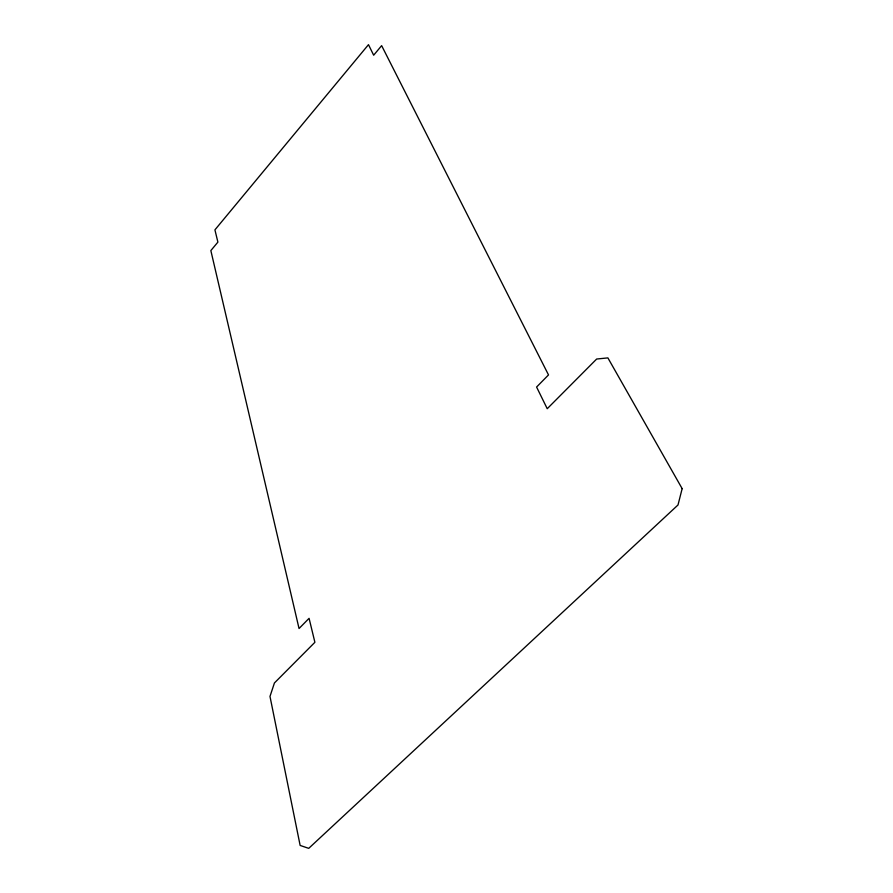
<?xml version="1.0" encoding="UTF-8"?>
<svg xmlns="http://www.w3.org/2000/svg" width="893" height="893" viewBox="0 0 893 893"><rect width="100%" height="100%" fill="white"/><g stroke="black" fill="none" stroke-linecap="round" stroke-linejoin="round"><path stroke-width="1.34" d="M682.152 488.638L677.999 504.98L308.732 848.35L300.137 845.437L269.987 696.428L274.43 682.966L314.894 642.301L309.078 618.324L299.043 628.527L210.848 250.576L217.892 242.126L214.923 229.869L368.485 44.65L373.665 55.21L381.635 45.643L548.514 374.915L536.593 387.037L547.23 408.715L596.658 359.031L607.887 357.892L682.152 488.638"/></g></svg>
